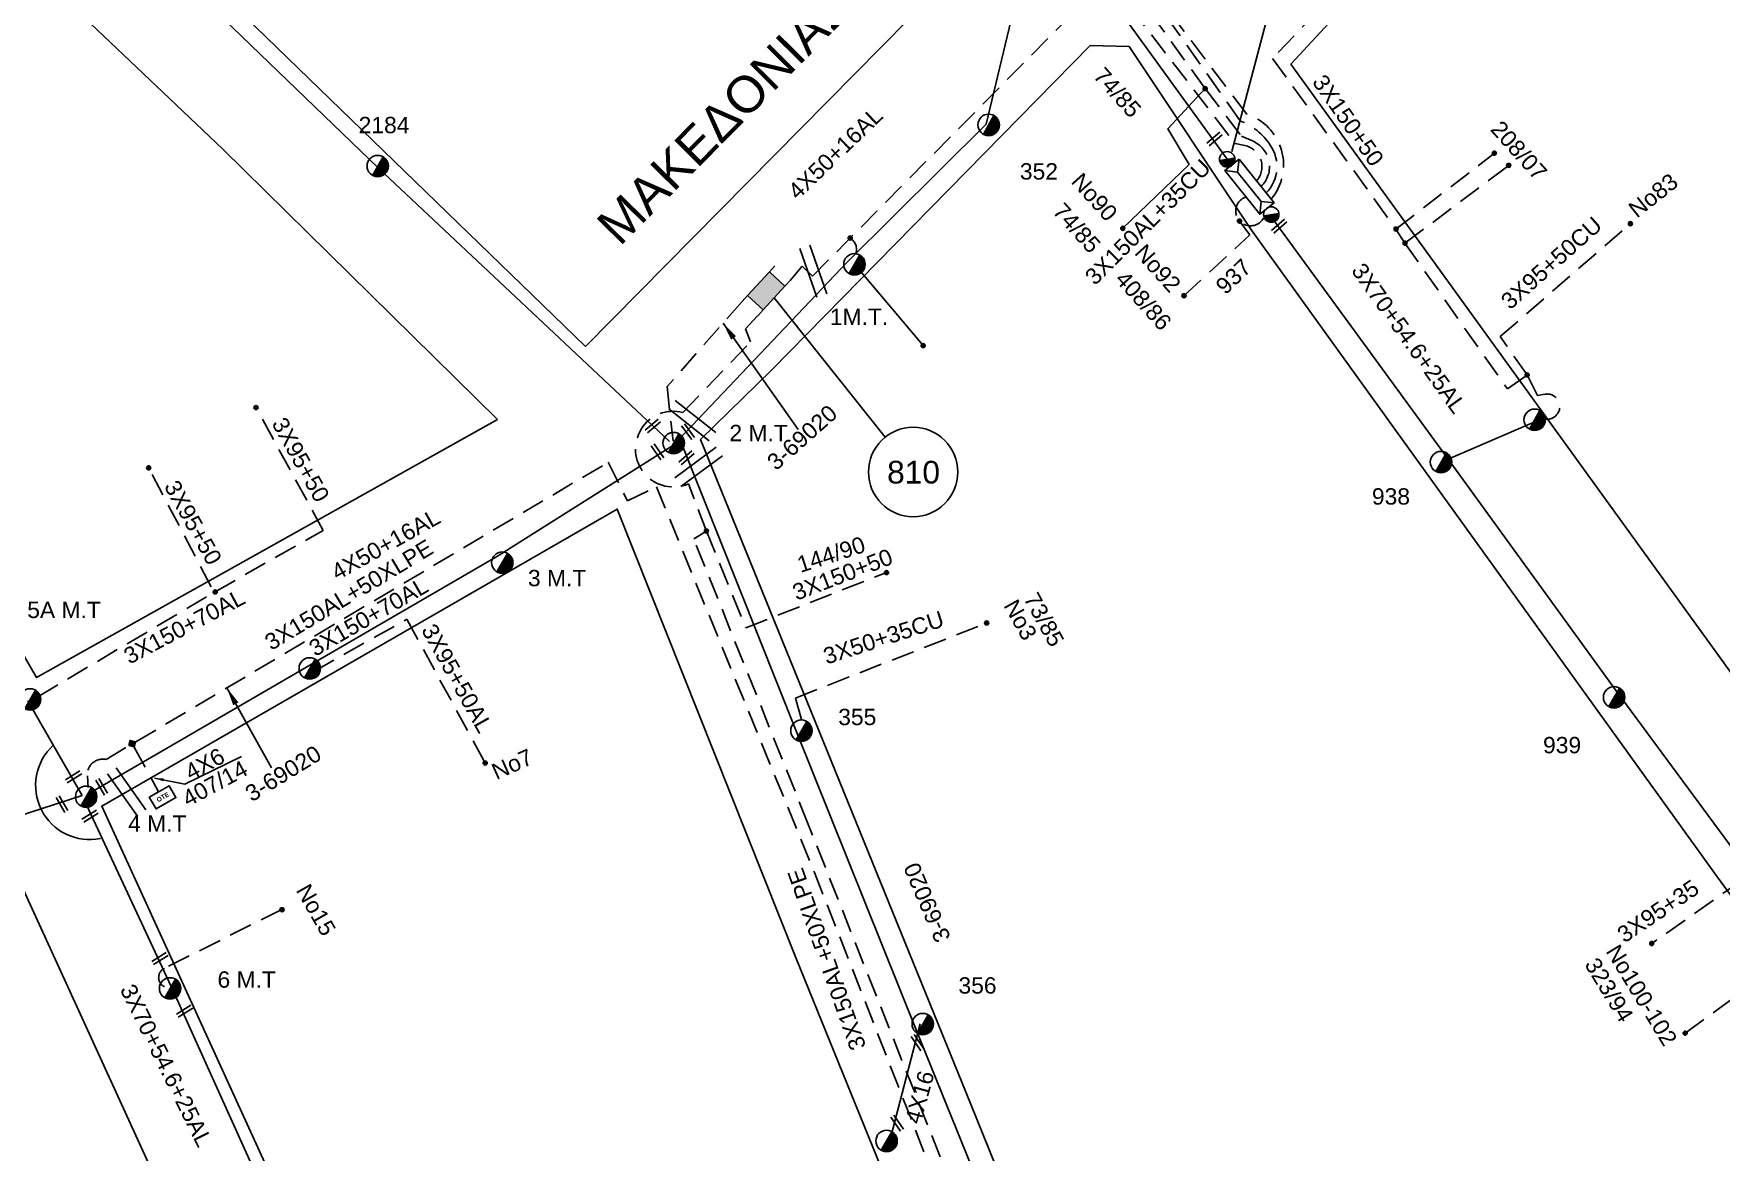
# Model space of a CAD drawing. Header units: millimetres. Extents: x 839 to 3144, y 747 to 1790.
# Drawn here: x 2443.5 to 2629.3, y 1335.7 to 1458.9 of the extents above; entities that cross this region are included whole.
import ezdxf
from ezdxf.enums import TextEntityAlignment as Align

# ---------------------------------------------------------------- set-up
doc = ezdxf.new("R2010")
doc.units = ezdxf.units.MM
doc.linetypes.add('DASHED', pattern=[19.05, 12.7, -6.35])
for name, color, linetype in [('Link Box 4 Διευθύνσεων', 7, 'Continuous'), ('Pillar OTE', 7, 'Continuous'), ('Γέφυρες Εναερίου Δικτύου', 7, 'DASHED'), ('Γυμνά εναέρια ΧΤ (3Φ)   3x50+35CU', 7, 'Continuous'), ('Γυμνά εναέρια ΧΤ και ΦΟΠ (3Φ)   4x50+16AL', 7, 'Continuous'), ('Εναέρια παροχή ΧΤ 4x16', 7, 'SYN_LINE'), ('Επιγραφές - Σχήματα', 7, 'Continuous'), ('Καλώδια ΧΤ   3x150+50AL', 7, 'DASHED'), ('Καλώδια ΧΤ   3x150+70AL', 7, 'DASHED'), ('Καλώδια ΧΤ   3x150AL+50CU', 7, 'DASHED'), ('Καλώδια ΧΤ   3x150AL+50XLPE', 7, 'DASHED'), ('Καλώδια ΧΤ   3x95+35CU', 7, 'DASHED'), ('Καλώδια ΧΤ   3x95+50AL', 7, 'DASHED'), ('Καλώδια ΧΤ   3x95+50CU', 7, 'DASHED'), ('Καλώδια ΧΤ   4x50+13-5', 7, 'Continuous'), ('Μηχανική τομή', 7, 'Continuous'), ('Στύλος ΦΜ', 7, 'Continuous'), ('Στύλος ΦΜ @ 1', 7, 'Continuous'), ('Συνδέσεις', 7, 'Continuous'), ('Συνεστραμμένα ΧΤ   3x70+54.6+25AL', 7, 'SYN_LINE'), ('Τομή', 7, 'Continuous'), ('Υποσταθμός εναέριος 2 στύλων', 7, 'Continuous'), ('Υποσταθμός πόλεως', 7, 'Continuous'), ('Υπόβαθρο ΔΕΗ', 7, 'Continuous'), ('Υπόγεια καλώδια Παροχών ΧΤ   4x6', 7, 'DASHED')]:
    doc.layers.add(name, color=color, linetype=linetype)
doc.styles.get("Standard").update_dxf_attribs({"font": 'ARIAL.TTF'})
doc.linetypes.add('SYN_LINE', pattern='A,0.5,-0.0001,["/\\/\\/\\/",Standard,S=0.1,R=0,X=0,Y=-0.05],-0.25', length=0.7501)
doc.dimstyles.new('ISO-25', dxfattribs={"dimtxt": 2.5, "dimasz": 2.5, "dimexe": 1.25, "dimexo": 0.625, "dimtad": 1, "dimtxsty": 'Standard', "dimcen": 2.5, "dimadec": 0, "dimazin": 0, "dimtfac": 1, "dimtmove": 0, "dimatfit": 3, "dimfxl": 1, "dimarcsym": 0})

# ---------------------------------------------------------------- blocks, each defined once
blk = doc.blocks.new('ΥΠΑΡΧΩΝ ΤΣΙΜΕΝΤΕΝΙΟΣ ΣΤΥΛΟΣ')
at = {"layer": 'Στύλος ΦΜ'}
blk.add_hatch(color=7, dxfattribs=at).paths.add_polyline_path([(-1.29, -2.28, 0.574793), (2.62, 0, 0.268822), (1.3, 2.27)])
at = {"layer": 'Στύλος ΦΜ', "color": 7}
blk.add_line((-1.29, -2.28), (1.3, 2.27), dxfattribs=at)
blk.add_circle((0, 0), 2.62, dxfattribs=at)
at = {"layer": 'Στύλος ΦΜ', "flags": 4}
for tag, p in [('ΑΡΙΘΜΟΣ', (-4.68, 8.05)), ('ΤΥΠΟΣ', (-4.91, 3.03))]:
    blk.add_attdef(tag, p, '', height=4, dxfattribs=at)
blk = doc.blocks.new('ΤΟΜΗ')
at = {"layer": 'Τομή', "ltscale": 40}
for p, q in [((-5.68, 0), (5.68, 0)), ((5.68, -2.33), (-5.68, -2.33))]:
    blk.add_line(p, q, dxfattribs=at)
blk = doc.blocks.new('ΥΠΟΣΤΑΘΜΟΣ ΕΝΑΕΡΙΟΣ ΕΠΙ 2 ΣΤΥΛΩΝ')
at = {"layer": 'Υποσταθμός εναέριος 2 στύλων', "linetype": 'Continuous'}
for points in [[(-11.97, -2.11, 0.574793), (-8.45, -0.07, 0.268822), (-9.64, 1.98)], [(9.68, -2.15, 0.574793), (13.19, -0.1, 0.268822), (12.01, 1.95)]]:
    blk.add_hatch(color=256, dxfattribs=at).paths.add_polyline_path(points)
for p, q in [((-11.97, -2.11), (-9.64, 1.98)), ((9.68, -2.15), (12.01, 1.95))]:
    blk.add_line(p, q, dxfattribs=at)
for centre in [(-10.81, -0.07), (10.84, -0.1)]:
    blk.add_circle(centre, 2.36, dxfattribs=at)
at = {"layer": 'Υποσταθμός πόλεως', "linetype": 'Continuous', "ltscale": 40}
blk.add_lwpolyline([(-8.57, 2.82), (8.57, 2.82), (8.57, -2.82), (-8.57, -2.82)], close=True, dxfattribs=at)
for points in [[(-5.75, 0), (-8.57, 2.82)], [(-8.57, -2.82), (-5.75, 0)], [(-5.75, 0), (5.75, 0)], [(5.75, 0), (8.57, 2.82)], [(8.57, -2.82), (5.75, 0)]]:
    blk.add_lwpolyline(points, dxfattribs=at)
at = {"layer": 'Υποσταθμός εναέριος 2 στύλων', "ltscale": 40, "flags": 1}
for tag, p in [('ΜΕΤΑΣΧΗΜΑΤΙΣΜΟΣ', (14.09, 2.51)), ('ΙΣΧΥΣ', (14.07, -0.28)), ('ΑΡΙΘΜΟΣ', (14.19, -3))]:
    blk.add_attdef(tag, p, '', height=1.8, dxfattribs=at)
blk = doc.blocks.new('LINK BOX 4 ΑΝΑΧΩΡΗΣΕΩΝ')
at = {"layer": 'Link Box 4 Διευθύνσεων', "ltscale": 40}
blk.add_hatch(color=256, dxfattribs=at).paths.add_polyline_path([(-3.54, 0), (-3.54, -4.67), (3.54, -4.67), (3.54, 0)])
for p, q in [((-3.54, 0), (-5.33, 0)), ((5.33, 0), (3.54, 0)), ((-3.54, -4.67), (-5.33, -4.67)), ((5.33, -4.67), (3.54, -4.67))]:
    blk.add_line(p, q, dxfattribs=at)
blk.add_lwpolyline([(-3.54, -4.67), (-3.54, 0), (3.54, 0), (3.54, -4.67)], close=True, dxfattribs=at)
blk = doc.blocks.new('ΜΗΧΑΝΙΚΗ ΤΟΜΗ')
at = {"layer": 'Μηχανική τομή', "ltscale": 40}
for p, q in [((-1.89, 0.78), (1.89, 0.78)), ((1.89, 0), (-1.89, 0))]:
    blk.add_line(p, q, dxfattribs=at)
blk = doc.blocks.new('A$C3F94617C')
at = {"layer": 'Μηχανική τομή', "xscale": 0.5, "yscale": 0.5, "zscale": 0.5}
blk.add_blockref('ΜΗΧΑΝΙΚΗ ΤΟΜΗ', (0.95, 0), dxfattribs=at)
blk = doc.blocks.new('_ΣΥΝΔΕΣΗ')
at = {"layer": 'Συνδέσεις', "linetype": 'SYN_LINE', "ltscale": 40}
blk.add_hatch(color=256, dxfattribs=at).paths.add_polyline_path([(0.5, -0.01, 1), (-0.5, -0.01, 1)])
at = {"layer": 'Συνδέσεις'}
blk.add_circle((0, -0.01), 0.5, dxfattribs=at)
blk = doc.blocks.new('TSONTA XT1')
at = {"ltscale": 40}
h = blk.add_hatch(color=256, dxfattribs=at)
h.dxf.hatch_style = 1
h.paths.add_polyline_path([(595.96, 2487.66), (597.07, 2488.77), (595.96, 2489.87), (594.85, 2488.77)])
blk.add_lwpolyline([(594.85, 2488.77), (595.96, 2489.87), (597.07, 2488.77), (595.96, 2487.66)], close=True, dxfattribs=at)
blk = doc.blocks.new('PILLAR ΟΤΕ')
at = {"layer": 'Pillar OTE', "ltscale": 40}
blk.add_lwpolyline([(-3.31, 2.02), (3.39, 2.02), (3.39, -1.99), (-3.31, -1.99)], close=True, dxfattribs=at)
at = {"layer": 'Pillar OTE', "insert": (-1.81, 0.71), "char_height": 1.3575, "width": 109.961, "attachment_point": 1}
blk.add_mtext('{\\fArial|b1|i0|c161|p34;OTE}', dxfattribs=at)

msp = doc.modelspace()

# ---------------------------------------------------------------- linework, layer by layer
at = {"layer": 'Γέφυρες Εναερίου Δικτύου', "color": 6, "ltscale": 0.2}
msp.add_lwpolyline([(2579.15, 1441.33, 0.357235), (2579.59, 1446.6, 0.157306), (2576.27, 1449.27), (2566.01, 1463.84), (2569.21, 1466.48), (2552.52, 1488.24), (2551.17, 1488.24, -0.641564), (2547.98, 1495.21), (2543.58, 1501.16), (2542.16, 1501.45, -0.387263), (2536.75, 1508.79), (2514.89, 1538.24), (2511.81, 1538.61), (2500.42, 1553.53), (2501.11, 1555.54), (2500.1, 1558.3), (2500.67, 1559.62), (2507.57, 1552.44)], format="xyb", dxfattribs=at)
at = {"layer": 'Γέφυρες Εναερίου Δικτύου', "color": 85, "ltscale": 0.2}
msp.add_lwpolyline([(2554.57, 1472.98), (2555.66, 1473.8), (2562.91, 1465.74), (2566.45, 1461.09), (2572.43, 1452.81), (2576.43, 1447.57), (2577.63, 1447.05, -0.540563), (2578.58, 1442.03, -0.489729)], format="xyb", dxfattribs=at)
at = {"layer": 'Γέφυρες Εναερίου Δικτύου', "color": 27, "linetype": 'SYN_LINE', "ltscale": 20}
msp.add_lwpolyline([(2575.37, 1445.87), (2582.55, 1473.1)], dxfattribs=at)
at = {"layer": 'Γέφυρες Εναερίου Δικτύου', "color": 1, "ltscale": 0.2}
msp.add_lwpolyline([(2526.77, 1431.72), (2528.06, 1433.26), (2529.18, 1432.15), (2557.15, 1460.38), (2561.87, 1464.76), (2575.75, 1446.76), (2576.62, 1446.58, -0.598512), (2578.09, 1442.65, -0.486573)], format="xyb", dxfattribs=at)
at = {"layer": 'Γέφυρες Εναερίου Δικτύου', "color": 30, "ltscale": 0.2}
for points in [[(2593.44, 1437.34), (2604.27, 1445.7)], [(2594.43, 1435.8), (2605.85, 1444.35)]]:
    msp.add_lwpolyline(points, dxfattribs=at)
at = {"layer": 'Γέφυρες Εναερίου Δικτύου', "color": 151, "ltscale": 0.2}
for points in [[(2570.1, 1430), (2577.36, 1436.71), (2576.21, 1438.23)], [(2625.27, 1348.81), (2637.3, 1357.56)]]:
    msp.add_lwpolyline(points, dxfattribs=at)
at = {"layer": 'Γέφυρες Εναερίου Δικτύου', "color": 27, "ltscale": 0.2}
msp.add_lwpolyline([(2521.44, 1429.38), (2513.19, 1420), (2513.86, 1413.99)], dxfattribs=at)
at = {"layer": 'Γέφυρες Εναερίου Δικτύου', "color": 30, "ltscale": 0.2}
msp.add_lwpolyline([(2470.78, 1362.43), (2457.84, 1355.96, 0.687993), (2458.05, 1353.84, 0.134679)], format="xyb", dxfattribs=at)
at = {"layer": 'Γέφυρες Εναερίου Δικτύου', "color": 85, "linetype": 'SYN_LINE', "ltscale": 15}
msp.add_lwpolyline([(2537.55, 1336.42), (2541.04, 1349.84)], dxfattribs=at)
at = {"layer": 'Γέφυρες Εναερίου Δικτύου', "color": 151, "ltscale": 0.2}
msp.add_arc((2577.41, 1439.32), 1.62, 107.4207, 337.1545, dxfattribs=at)
at = {"layer": 'Γέφυρες Εναερίου Δικτύου', "color": 1, "ltscale": 0.2}
msp.add_arc((2532.54, 1435.08), 1.51, 343.1131, 57.6931, dxfattribs=at)
at = {"layer": 'Γυμνά εναέρια ΧΤ (3Φ)   3x50+35CU', "color": 85, "ltscale": 0.2}
msp.add_lwpolyline([(2572.43, 1452.81), (2568.32, 1448.38), (2570.66, 1444.46), (2563.35, 1437.43)], dxfattribs=at)
at = {"layer": 'Γυμνά εναέρια ΧΤ (3Φ)   3x50+35CU', "color": 85, "linetype": 'DASHED', "ltscale": 0.2}
msp.add_lwpolyline([(2528, 1383.35), (2527.32, 1385.71), (2548.37, 1393.98)], dxfattribs=at)
at = {"layer": 'Γυμνά εναέρια ΧΤ και ΦΟΠ (3Φ)   4x50+16AL', "color": 1, "ltscale": 0.2}
msp.add_lwpolyline([(2514.57, 1414.26), (2533.03, 1433.69), (2548.31, 1448.91), (2554.01, 1472.69)], dxfattribs=at)
at = {"layer": 'Γυμνά εναέρια ΧΤ και ΦΟΠ (3Φ)   4x50+16AL', "color": 27, "ltscale": 0.2}
msp.add_lwpolyline([(2449.43, 1375.14), (2473.41, 1389.08), (2494.51, 1401.35), (2513.7, 1413.46)], dxfattribs=at)
at = {"layer": 'Γυμνά εναέρια ΧΤ και ΦΟΠ (3Φ)   4x50+16AL', "color": 85, "ltscale": 0.2}
msp.add_lwpolyline([(2596.66, 1208.6), (2596.01, 1211.7), (2586.03, 1236.9), (2574.17, 1266.32), (2564.6, 1289.97), (2554.04, 1316.04), (2540.63, 1349.17), (2527.44, 1381.99), (2514.82, 1413.66)], dxfattribs=at)
at = {"layer": 'Επιγραφές - Σχήματα', "color": 1, "linetype": 'SYN_LINE', "ltscale": 15}
msp.add_line((2533.82, 1433.47), (2541.38, 1424.52), dxfattribs=at)
at = {"layer": 'Επιγραφές - Σχήματα', "linetype": 'Continuous', "ltscale": 0.2}
msp.add_line((2524.97, 1429.76), (2537.21, 1414.44), dxfattribs=at)
at = {"layer": 'Επιγραφές - Σχήματα', "ltscale": 0.2}
msp.add_circle((2540.28, 1410.6), 4.92, dxfattribs=at)
at = {"layer": 'Επιγραφές - Σχήματα', "linetype": 'Continuous', "ltscale": 0.2}
msp.add_arc((2449.64, 1376.11), 5.98, 132.3797, 281.2256, dxfattribs=at)
at = {"layer": 'Καλώδια ΧΤ   3x150+50AL', "color": 30, "ltscale": 0.2}
msp.add_lwpolyline([(2579.7, 1440.64, 0.528949), (2577.02, 1450), (2569.37, 1460.08), (2572.01, 1462.85), (2573.86, 1462.32), (2582.66, 1469.97), (2587.46, 1464.17), (2579.85, 1456.13), (2593.44, 1437.34), (2594.43, 1435.8), (2605.7, 1419.74), (2607.88, 1421.28), (2609.01, 1419.03), (2609.85, 1419.17, -1.314314), (2609.57, 1416.5)], format="xyb", dxfattribs=at)
at = {"layer": 'Καλώδια ΧΤ   3x150+50AL', "color": 27, "ltscale": 0.2}
msp.add_lwpolyline([(2517.52, 1404.09), (2521.84, 1393.45), (2537.35, 1399.53)], dxfattribs=at)
at = {"layer": 'Καλώδια ΧΤ   3x150+70AL', "color": 30, "ltscale": 0.2}
msp.add_lwpolyline([(2443.91, 1385.86), (2463.42, 1397.42), (2475.34, 1404.17)], dxfattribs=at)
at = {"layer": 'Καλώδια ΧΤ   3x150+70AL', "color": 30, "linetype": 'SYN_LINE', "ltscale": 15}
msp.add_lwpolyline([(2448.8, 1374.98), (2442.82, 1385.42)], dxfattribs=at)
at = {"layer": 'Καλώδια ΧΤ   3x150+70AL', "color": 30, "linetype": 'SYN_LINE', "ltscale": 20}
msp.add_lwpolyline([(2473.47, 1320.98), (2458.85, 1353.42), (2449.02, 1374.49)], dxfattribs=at)
at = {"layer": 'Καλώδια ΧΤ   3x150AL+50CU', "color": 27, "ltscale": 0.2}
msp.add_lwpolyline([(2515.54, 1409.29, -1.403989), (2514.94, 1417.15), (2522.37, 1424.92), (2521.83, 1426.37), (2523.16, 1427.8)], format="xyb", dxfattribs=at)
msp.add_lwpolyline([(2574.2, 1282.23), (2565.73, 1278.63), (2548.89, 1321.03), (2528.69, 1371.91), (2516.13, 1403.25), (2517.52, 1404.09), (2515.54, 1409.29)], dxfattribs=at)
at = {"layer": 'Καλώδια ΧΤ   3x150AL+50XLPE', "color": 30, "ltscale": 0.2}
msp.add_lwpolyline([(2449.46, 1375.86), (2449.36, 1377.15, -0.497264), (2451.42, 1378.96), (2506.7, 1411.67), (2508.82, 1407.44), (2512.03, 1408.95), (2529.42, 1366.5), (2545.73, 1324.89), (2565, 1276.89), (2574.8, 1280.71)], format="xyb", dxfattribs=at)
at = {"layer": 'Καλώδια ΧΤ   3x95+35CU', "color": 151, "ltscale": 0.2}
msp.add_lwpolyline([(2637.3, 1357.56), (2631.5, 1365.65), (2621.6, 1358.69)], dxfattribs=at)
at = {"layer": 'Καλώδια ΧΤ   3x95+50AL', "color": 30, "ltscale": 0.2}
for points in [[(2475.34, 1404.17), (2467.92, 1417.71)], [(2463, 1397.96), (2456.1, 1411.07)]]:
    msp.add_lwpolyline(points, dxfattribs=at)
at = {"layer": 'Καλώδια ΧΤ   3x95+50AL', "color": 27, "ltscale": 0.2}
msp.add_lwpolyline([(2474.28, 1388.63), (2484.54, 1394.39), (2493.15, 1378.58)], dxfattribs=at)
at = {"layer": 'Καλώδια ΧΤ   3x95+50CU', "color": 30, "ltscale": 0.2}
msp.add_lwpolyline([(2607.88, 1421.28), (2604.92, 1425.5), (2619.24, 1437.94)], dxfattribs=at)
at = {"layer": 'Καλώδια ΧΤ   4x50+13-5', "color": 133, "ltscale": 0.2}
msp.add_lwpolyline([(2385.62, 1353.64), (2401.8, 1359.88), (2429.88, 1368.84), (2448.8, 1374.98)], dxfattribs=at)
at = {"layer": 'Συνεστραμμένα ΧΤ   3x70+54.6+25AL', "color": 2, "ltscale": 20}
msp.add_lwpolyline([(2574.85, 1445.03), (2554.98, 1472.44), (2538.66, 1493.21), (2515.15, 1523.58), (2495.35, 1549.15), (2472.95, 1580.35), (2454.52, 1603.83), (2431.94, 1634.82)], dxfattribs=at)
at = {"layer": 'Συνεστραμμένα ΧΤ   3x70+54.6+25AL', "color": 27, "ltscale": 20}
msp.add_lwpolyline([(2513.47, 1413.94), (2481.41, 1444.05), (2453.3, 1471.17), (2425.94, 1497.11)], dxfattribs=at)
at = {"layer": 'Συνεστραμμένα ΧΤ   3x70+54.6+25AL', "color": 151, "ltscale": 20}
msp.add_lwpolyline([(2579.72, 1438.64), (2599, 1412.28), (2617.68, 1386.51), (2636.93, 1360.46), (2638.51, 1357.59)], dxfattribs=at)
at = {"layer": 'Συνεστραμμένα ΧΤ   3x70+54.6+25AL', "color": 151, "ltscale": 15}
msp.add_lwpolyline([(2598.4, 1411.69), (2609.57, 1416.5)], dxfattribs=at)
at = {"layer": 'Υπόβαθρο ΔΕΗ'}
for points in [[(2433.98, 1551.68), (2451.07, 1547.67), (2353.76, 1671.77), (2369.41, 1698.41), (2379.38, 1699.2), (2453.04, 1602.47), (2507.82, 1529.48), (2551.64, 1472.45), (2504.2, 1424.43), (2416.27, 1509.59), (2351.23, 1571.11)], [(2460.1, 1376.24), (2466.33, 1379.27)], [(2408.44, 1199.86), (2506.93, 1222.66), (2475.93, 1291.09), (2439.95, 1369.82), (2386.94, 1352.26), (2389.98, 1342.11), (2352.58, 1292.81), (2408.44, 1199.86)]]:
    msp.add_lwpolyline(points, dxfattribs=at)
for points in [[(2581.88, 1455.49), (2649.56, 1361.89), (2681.23, 1317.93), (2687.56, 1318.82), (2751.73, 1419.26), (2707.21, 1494.94), (2672.08, 1553.62), (2619.06, 1495.67)], [(2359.45, 1532.18), (2367.27, 1538.24), (2464.28, 1446.15), (2494.51, 1416.39), (2443.77, 1387.97), (2384.48, 1490.8)], [(2597.92, 1214.21), (2675.3, 1302.31), (2628.56, 1366.39), (2577.54, 1437.22), (2564.08, 1457.43), (2559.76, 1457.54), (2524.67, 1421.82), (2516.87, 1414.19), (2546.6, 1341.08), (2573.73, 1273.99)], [(2545.28, 1165.04), (2553, 1163.13), (2589.07, 1204.18), (2562.72, 1270.18), (2527.39, 1357.03), (2507.7, 1406.52), (2450.95, 1373.82), (2500.9, 1264.51)]]:
    msp.add_lwpolyline(points, close=True, dxfattribs=at)
at = {"layer": 'Υπόγεια καλώδια Παροχών ΧΤ   4x6', "color": 30, "linetype": 'DASHED', "ltscale": 0.2}
msp.add_lwpolyline([(2454.52, 1380.32), (2457.16, 1375.46)], dxfattribs=at)

# ---------------------------------------------------------------- block references
at = {"layer": 'Link Box 4 Διευθύνσεων', "xscale": 0.5000000000002345, "yscale": 0.5000000000002345, "zscale": 0.5000000000002345, "rotation": 227.3206147310027}
msp.add_blockref('LINK BOX 4 ΑΝΑΧΩΡΗΣΕΩΝ', (2524.97, 1429.76), dxfattribs=at)
at = {"layer": 'Pillar OTE', "xscale": 0.375, "yscale": 0.375, "zscale": 0.375, "rotation": 29.95420566686755}
msp.add_blockref('PILLAR ΟΤΕ', (2457.63, 1374.77), dxfattribs=at)
at = {"layer": 'Επιγραφές - Σχήματα', "ltscale": 0.2}
for p, rotation in [((2572.86, 1446.49), 40.81221807290693), ((2580, 1436.89), 40.81221807290695), ((2511.04, 1414.9), 40.81221807290706), ((2514.78, 1415.69), 306.5736992133292), ((2511.44, 1413.5), 304.3257977093608), ((2514.75, 1411.39), 40.81221807290703), ((2447.15, 1376.36), 32.02317142177689), ((2450.28, 1376.66), 300.5535861498407), ((2445.92, 1374.76), 300.5535861498407), ((2448.95, 1372.03), 32.02317142177689), ((2456.65, 1356.36), 32.02317142177689), ((2459.36, 1350.58), 32.02317142177689), ((2540.07, 1348.44), 304.3257977093605), ((2537.82, 1339.58), 304.3257977093605)]:
    msp.add_blockref('A$C3F94617C', p, dxfattribs=dict(at, rotation=rotation))
at = {"layer": 'Στύλος ΦΜ @ 1', "ltscale": 40}
ref = msp.add_blockref('ΥΠΑΡΧΩΝ ΤΣΙΜΕΝΤΕΝΙΟΣ ΣΤΥΛΟΣ', (2481.33, 1444.28), dxfattribs=dict(at, xscale=0.4499999999998181, yscale=0.4499999999998181, zscale=0.4499999999998181))
ref.add_attrib('ΑΡΙΘΜΟΣ', '2184', (2479.23, 1447.9), dxfattribs={"layer": 'Στύλος ΦΜ', "height": 1.8, "flags": 4})
ref = msp.add_blockref('ΥΠΑΡΧΩΝ ΤΣΙΜΕΝΤΕΝΙΟΣ ΣΤΥΛΟΣ', (2548.59, 1448.82), dxfattribs=dict(at, xscale=0.4499999999998181, yscale=0.4499999999998181, zscale=0.4499999999998181))
ref.add_attrib('ΤΥΠΟΣ', '352', (2552.03, 1442.8), dxfattribs={"layer": 'Στύλος ΦΜ', "height": 1.8, "flags": 4})
ref = msp.add_blockref('ΥΠΑΡΧΩΝ ΤΣΙΜΕΝΤΕΝΙΟΣ ΣΤΥΛΟΣ', (2533.82, 1433.47), dxfattribs=dict(at, xscale=0.4499999999998181, yscale=0.4499999999998181, zscale=0.4499999999998181))
ref.add_attrib('ΤΥΠΟΣ', '1Μ.Τ.', (2531.11, 1426.78), dxfattribs={"layer": 'Στύλος ΦΜ', "height": 1.8, "flags": 4})
ref = msp.add_blockref('ΥΠΑΡΧΩΝ ΤΣΙΜΕΝΤΕΝΙΟΣ ΣΤΥΛΟΣ', (2513.91, 1413.78), dxfattribs=dict(at, xscale=0.4499999999998181, yscale=0.4499999999998181, zscale=0.4499999999998181))
ref.add_attrib('ΤΥΠΟΣ', '2 M.T', (2520.05, 1413.99), dxfattribs={"layer": 'Στύλος ΦΜ', "height": 1.8, "flags": 4})
at = {"layer": 'Στύλος ΦΜ @ 1', "ltscale": 40, "xscale": 0.4499999999998181, "yscale": 0.4499999999998181, "zscale": 0.4499999999998181}
for p in [(2608.71, 1416.35), (2473.85, 1388.97), (2537.35, 1336.95)]:
    msp.add_blockref('ΥΠΑΡΧΩΝ ΤΣΙΜΕΝΤΕΝΙΟΣ ΣΤΥΛΟΣ', p, dxfattribs=at)
at = {"layer": 'Στύλος ΦΜ @ 1', "ltscale": 40}
ref = msp.add_blockref('ΥΠΑΡΧΩΝ ΤΣΙΜΕΝΤΕΝΙΟΣ ΣΤΥΛΟΣ', (2598.4, 1411.69), dxfattribs=dict(at, xscale=0.4499999999998181, yscale=0.4499999999998181, zscale=0.4499999999998181))
ref.add_attrib('ΤΥΠΟΣ', '938', (2590.79, 1407.01), dxfattribs={"layer": 'Στύλος ΦΜ', "height": 1.8, "flags": 4})
ref = msp.add_blockref('ΥΠΑΡΧΩΝ ΤΣΙΜΕΝΤΕΝΙΟΣ ΣΤΥΛΟΣ', (2495.04, 1400.62), dxfattribs=dict(at, xscale=0.4499999999998181, yscale=0.4499999999998181, zscale=0.4499999999998181))
ref.add_attrib('ΤΥΠΟΣ', '3 M.T', (2497.87, 1398.02), dxfattribs={"layer": 'Στύλος ΦΜ', "height": 1.8, "flags": 4})
ref = msp.add_blockref('ΥΠΑΡΧΩΝ ΤΣΙΜΕΝΤΕΝΙΟΣ ΣΤΥΛΟΣ', (2443.05, 1385.56), dxfattribs=dict(at, xscale=0.4499999999998181, yscale=0.4499999999998181, zscale=0.4499999999998181))
ref.add_attrib('ΤΥΠΟΣ', '5A M.T', (2442.74, 1394.52), dxfattribs={"layer": 'Στύλος ΦΜ', "height": 1.8, "flags": 4})
ref = msp.add_blockref('ΥΠΑΡΧΩΝ ΤΣΙΜΕΝΤΕΝΙΟΣ ΣΤΥΛΟΣ', (2617.46, 1385.79), dxfattribs=dict(at, xscale=0.4499999999998181, yscale=0.4499999999998181, zscale=0.4499999999998181))
ref.add_attrib('ΤΥΠΟΣ', '939', (2609.63, 1379.63), dxfattribs={"layer": 'Στύλος ΦΜ', "height": 1.8, "flags": 4})
ref = msp.add_blockref('ΥΠΑΡΧΩΝ ΤΣΙΜΕΝΤΕΝΙΟΣ ΣΤΥΛΟΣ', (2527.98, 1382.12), dxfattribs=dict(at, xscale=0.4499999999998181, yscale=0.4499999999998181, zscale=0.4499999999998181))
ref.add_attrib('ΤΥΠΟΣ', '355', (2532.03, 1382.73), dxfattribs={"layer": 'Στύλος ΦΜ', "height": 1.8, "flags": 4})
ref = msp.add_blockref('ΥΠΑΡΧΩΝ ΤΣΙΜΕΝΤΕΝΙΟΣ ΣΤΥΛΟΣ', (2449.23, 1374.85), dxfattribs=dict(at, xscale=0.4499999999998181, yscale=0.4499999999998181, zscale=0.4499999999998181))
ref.add_attrib('ΤΥΠΟΣ', '4 M.T', (2453.84, 1370.99), dxfattribs={"layer": 'Στύλος ΦΜ', "height": 1.8, "flags": 4})
ref = msp.add_blockref('ΥΠΑΡΧΩΝ ΤΣΙΜΕΝΤΕΝΙΟΣ ΣΤΥΛΟΣ', (2458.47, 1353.74), dxfattribs=dict(at, xscale=0.4499999999998181, yscale=0.4499999999998181, zscale=0.4499999999998181))
ref.add_attrib('ΤΥΠΟΣ', '6 M.T', (2463.69, 1353.82), dxfattribs={"layer": 'Στύλος ΦΜ', "height": 1.8, "flags": 4})
ref = msp.add_blockref('ΥΠΑΡΧΩΝ ΤΣΙΜΕΝΤΕΝΙΟΣ ΣΤΥΛΟΣ', (2541.34, 1349.82), dxfattribs=dict(at, xscale=0.4499999999998181, yscale=0.4499999999998181, zscale=0.4499999999998181))
ref.add_attrib('ΤΥΠΟΣ', '356', (2545.27, 1353.17), dxfattribs={"layer": 'Στύλος ΦΜ', "height": 1.8, "flags": 4})
at = {"layer": 'Συνδέσεις', "xscale": 0.4500000000000455, "yscale": 0.4500000000000455, "zscale": 0.4500000000000455}
for p in [(2572.43, 1452.82), (2604.27, 1445.71), (2605.85, 1444.36), (2576.21, 1438.23), (2619.25, 1437.95), (2533.35, 1436.36), (2563.36, 1437.43), (2593.45, 1437.35), (2594.43, 1435.8), (2570.1, 1430.01), (2541.38, 1424.52), (2607.88, 1421.29), (2467.93, 1417.7), (2456.11, 1411.06), (2517.52, 1404.1), (2537.35, 1399.53), (2463.43, 1397.4), (2548.37, 1393.99), (2493.16, 1378.56), (2470.79, 1362.41), (2621.6, 1358.69), (2625.28, 1348.82)]:
    msp.add_blockref('_ΣΥΝΔΕΣΗ', p, dxfattribs=at)
at = {"layer": 'Συνδέσεις', "xscale": 0.3754293331823241, "yscale": 0.3754293331823241, "zscale": 0.3754293331823241, "rotation": 30.61780170117407}
msp.add_blockref('TSONTA XT1', (2737.63, 462.64), dxfattribs=at)
at = {"layer": 'Τομή'}
for p, xscale, yscale, zscale, rotation in [((2529.84, 1432.91), 0.5000000000001383, 0.5000000000001383, 0.5000000000001383, 289.4570449123767), ((2516.32, 1416.72), 0.4999999999999722, 0.4999999999999722, 0.4999999999999722, 321.6084070408234), ((2516.32, 1411.64), 0.4999999999998698, 0.4999999999998698, 0.4999999999998698, 36.268181598687), ((2454.17, 1375.71), 0.4999999999998924, 0.4999999999998924, 0.4999999999998924, 305.3881036773431)]:
    msp.add_blockref('ΤΟΜΗ', p, dxfattribs=dict(at, xscale=xscale, yscale=yscale, zscale=zscale, rotation=rotation))
at = {"layer": 'Υποσταθμός εναέριος 2 στύλων', "xscale": 0.3596858577823628, "yscale": 0.3596858577823628, "zscale": 0.3596858577823628, "rotation": 308.6950278365456}
msp.add_blockref('ΥΠΟΣΤΑΘΜΟΣ ΕΝΑΕΡΙΟΣ ΕΠΙ 2 ΣΤΥΛΩΝ', (2577.3, 1442.01), dxfattribs=at)

# ---------------------------------------------------------------- texts
at = {"layer": 'Γυμνά εναέρια ΧΤ (3Φ)   3x50+35CU', "ltscale": 0.2}
msp.add_text('3X50+35CU', height=1.8, rotation=18.0444, dxfattribs=at).set_placement((2537.02, 1392.38), align=Align.MIDDLE)
at = {"layer": 'Γυμνά εναέρια ΧΤ και ΦΟΠ (3Φ)   4x50+16AL', "ltscale": 0.2}
for rotation, p in [(43.9764, (2531.7, 1445.71)), (29.3069, (2482.2, 1402.64))]:
    msp.add_text('4X50+16AL', height=1.8, rotation=rotation, dxfattribs=at).set_placement(p, align=Align.MIDDLE)
at = {"layer": 'Εναέρια παροχή ΧΤ 4x16', "ltscale": 20}
msp.add_text('4X16', height=1.8, rotation=74.5453, dxfattribs=at).set_placement((2540.99, 1341.77), align=Align.MIDDLE)
at = {"layer": 'Επιγραφές - Σχήματα', "ltscale": 0.2, "attachment_point": 1}
for s, insert, char_height, width, rotation in [('ΜΑΚΕΔΟΝΙΑΣ', (2505.13, 1438.17), 4, 68.291, 45.2633), ('74/85', (2561.35, 1455.33), 1.8, 9.756, 311.8928), ('208/07', (2605.09, 1449.46), 1.8, 9.756, 311.8928), ('Νο90', (2558.91, 1443.71), 1.8, 9.756, 311.8928), ('Νο83', (2618.84, 1439.9), 1.8, 9.756, 38.2772), ('74/85', (2556.88, 1440.42), 1.8, 9.756, 311.8928), ('Νο92', (2565.89, 1435.87), 1.8, 9.756, 311.8928), ('937', (2573.41, 1431.33), 1.8, 9.756, 43.7104), ('408/86', (2563.75, 1432.94), 1.8, 9.756, 311.8928), ('3-69020', (2524, 1412.02), 1.8, 9.756, 41.6244), ('144/90', (2527.31, 1401.19), 1.8, 9.756, 18.0072), ('73/85', (2553.97, 1397.55), 1.8, 9.756, 298.8197), ('Νο3', (2551.75, 1396.78), 1.8, 9.756, 299.1742), ('3-69020', (2466.52, 1375.75), 1.8, 9.756, 31.7633), ('Νο7', (2493.66, 1378.31), 1.8, 9.756, 24.14), ('3-69020', (2542.8, 1358.6), 1.8, 9.756, 113.1811), ('Νο15', (2473.84, 1365.45), 1.8, 9.756, 299.6909), ('Νο100-102', (2618.02, 1358.78), 1.8, 9.756, 301.3757), ('323/94', (2615.68, 1357.33), 1.8, 9.756, 301.3757)]:
    msp.add_mtext(s, dxfattribs=dict(at, insert=insert, char_height=char_height, width=width, rotation=rotation))
at = {"layer": 'Επιγραφές - Σχήματα', "ltscale": 0.2, "insert": (2537.41, 1411.83), "char_height": 2.5, "width": 11.4152, "attachment_point": 1}
msp.add_mtext('810', dxfattribs=at)
at = {"layer": 'Καλώδια ΧΤ   3x150+50AL', "ltscale": 0.2}
for s, rotation, p in [('3X150+50', 304.8886, (2588.18, 1449.32)), ('3X150AL+35CU', 44.9657, (2566.11, 1438.14)), ('3X150+50', 20.985, (2532.5, 1399.32))]:
    msp.add_text(s, height=1.8, rotation=rotation, dxfattribs=at).set_placement(p, align=Align.MIDDLE)
at = {"layer": 'Καλώδια ΧΤ   3x150+70AL', "ltscale": 0.2}
for rotation, p in [(27.8747, (2460.03, 1393.59)), (30.0564, (2480.31, 1394.66))]:
    msp.add_text('3X150+70AL', height=1.8, rotation=rotation, dxfattribs=at).set_placement(p, align=Align.MIDDLE)
at = {"layer": 'Καλώδια ΧΤ   3x150AL+50XLPE', "ltscale": 0.2}
for rotation, p in [(31.0476, (2478.15, 1397.09)), (109.5331, (2530.76, 1356.95))]:
    msp.add_text('3X150AL+50XLPE', height=1.8, rotation=rotation, dxfattribs=at).set_placement(p, align=Align.MIDDLE)
at = {"layer": 'Καλώδια ΧΤ   3x95+35CU', "ltscale": 0.2}
msp.add_text('3X95+35', height=1.8, rotation=33.9613, dxfattribs=at).set_placement((2622.29, 1362.26), align=Align.MIDDLE)
at = {"layer": 'Καλώδια ΧΤ   3x95+50AL', "ltscale": 0.2}
for s, p in [('3X95+50', (2472.86, 1411.96)), ('3X95+50', (2461.01, 1405.04)), ('3X95+50AL', (2490.08, 1387.89))]:
    msp.add_text(s, height=1.8, rotation=299.1122, dxfattribs=at).set_placement(p, align=Align.MIDDLE)
at = {"layer": 'Καλώδια ΧΤ   3x95+50CU', "ltscale": 0.2}
msp.add_text('3X95+50CU', height=1.8, rotation=41.6065, dxfattribs=at).set_placement((2610.55, 1433.63), align=Align.MIDDLE)
at = {"layer": 'Συνεστραμμένα ΧΤ   3x70+54.6+25AL', "ltscale": 20}
for rotation, p in [(305.5635, (2594.87, 1425.33)), (296.2719, (2458.05, 1345.27))]:
    msp.add_text('3X70+54.6+25AL', height=1.8, rotation=rotation, dxfattribs=at).set_placement(p, align=Align.MIDDLE)
at = {"layer": 'Υπόγεια καλώδια Παροχών ΧΤ   4x6', "ltscale": 0.2}
for s, p in [('407/14', (2463.38, 1376.34)), ('4X6', (2462.28, 1378.46))]:
    msp.add_text(s, height=1.8, rotation=28.5477, dxfattribs=at).set_placement(p, align=Align.MIDDLE)

# ---------------------------------------------------------------- leaders
at = {"layer": 'Επιγραφές - Σχήματα', "ltscale": 40}
for points, override in [([(2519.35, 1427), (2527.61, 1415.27)], {"dimasz": 2, "dimtad": 0}), ([(2464.73, 1386.82), (2469.65, 1378.03)], {"dimasz": 2, "dimtad": 0}), ([(2456.76, 1376.9), (2460.1, 1376.24)], {"dimasz": 1, "dimtad": 0})]:
    msp.add_leader(points, dimstyle='ISO-25', override=override, dxfattribs=at)

doc.saveas('drawing.dxf')
